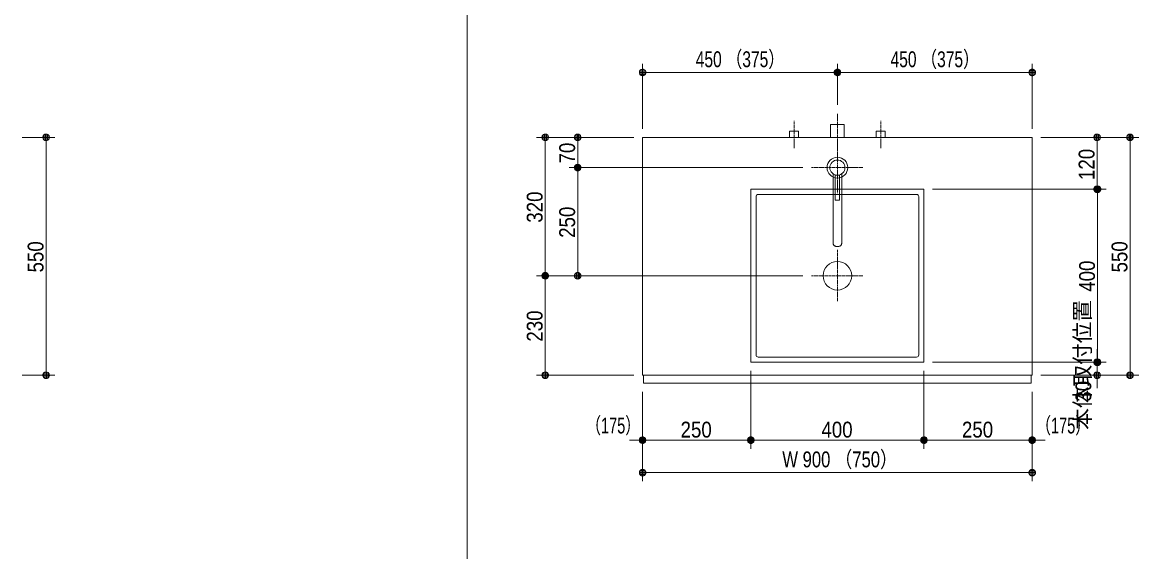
# Model space of a CAD drawing. Units: millimetres, scale not verified. Extents: x -6062 to 6062, y -3045 to 3045.
# Drawn here: x -3950 to -1372, y -778 to 446 of the extents above; entities that cross this region are included whole.
import ezdxf
from ezdxf.enums import TextEntityAlignment as Align

# ---------------------------------------------------------------- set-up
doc = ezdxf.new("R2010")
doc.units = ezdxf.units.MM
doc.header["$LTSCALE"] = 20
doc.linetypes.add('CHAIN1', pattern=[8, 5, -1, 1, -1])
for name, color, linetype, lineweight in [('0-0_1図面枠', 7, 'Continuous', 9), ('0-2_2寸法-1', 7, 'Continuous', 9), ('0-3_0', 7, 'Continuous', 9), ('0-4_2寸法-2', 7, 'Continuous', 9), ('0-5_5ボウル・キャビネット', 7, 'Continuous', 9), ('0-7_4給排水', 7, 'Continuous', 9)]:
    doc.layers.add(name, color=color, linetype=linetype, lineweight=lineweight)
doc.styles.add('ＭＳ Ｐゴシック', font='')
doc.styles.get('ＭＳ Ｐゴシック').set_extended_font_data('MS PGothic')

# ---------------------------------------------------------------- blocks, each defined once
blk = doc.blocks.new('グループ-4')
at = {"layer": '0-0_1図面枠'}
blk.add_line((-22700, 41000), (-22700, -48600), dxfattribs=at)
blk = doc.blocks.new('_Dot')
at = {"layer": '0-3_0'}
for p, q in [((-10, 0), (-20, 0)), ((9.78, 2), (-9.78, 2)), ((7.99, 6), (-7.99, 6)), ((9.16, -3.98), (-9.16, -3.98)), ((6, -7.98), (-6, -7.98))]:
    blk.add_line(p, q, dxfattribs=at)
for points in [[(10, 0), (9.92, 1.25), (9.69, 2.49), (9.3, 3.68), (8.76, 4.82), (8.09, 5.88), (7.29, 6.85), (6.37, 7.71), (5.36, 8.44), (4.26, 9.05), (3.09, 9.51), (1.87, 9.82), (0.63, 9.98), (-0.63, 9.98), (-1.87, 9.82), (-3.09, 9.51), (-4.26, 9.05), (-5.36, 8.44), (-6.37, 7.71), (-7.29, 6.85), (-8.09, 5.88), (-8.76, 4.82), (-9.3, 3.68), (-9.69, 2.49), (-9.92, 1.25), (-10, 0), (0, 0)], [(-10, 0), (-9.92, -1.25), (-9.69, -2.49), (-9.3, -3.68), (-8.76, -4.82), (-8.09, -5.88), (-7.29, -6.85), (-6.37, -7.71), (-5.36, -8.44), (-4.26, -9.05), (-3.09, -9.51), (-1.87, -9.82), (-0.63, -9.98), (0.63, -9.98), (1.87, -9.82), (3.09, -9.51), (4.26, -9.05), (5.36, -8.44), (6.37, -7.71), (7.29, -6.85), (8.09, -5.88), (8.76, -4.82), (9.3, -3.68), (9.69, -2.49), (9.92, -1.25), (10, 0), (0, 0)]]:
    blk.add_lwpolyline(points, close=True, dxfattribs=at)
blk = doc.blocks.new('グループ-44')
at = {"layer": '0-5_5ボウル・キャビネット'}
for p, q in [((-9600, -6780), (-9600, 1180)), ((-9580, 1200), (-1620, 1200)), ((-1600, 1180), (-1600, -6780)), ((-9360, -6460), (-9360, 860)), ((-9260, 960), (-1940, 960)), ((-1840, 860), (-1840, -6460)), ((-1940, -6560), (-9260, -6560)), ((-1620, -6800), (-9580, -6800))]:
    blk.add_line(p, q, dxfattribs=at)
at = {"layer": '0-5_5ボウル・キャビネット', "linetype": 'CHAIN1'}
for p, q in [((-5600, -1600), (-5600, -4000)), ((-6800, -2800), (-4400, -2800))]:
    blk.add_line(p, q, dxfattribs=at)
at = {"layer": '0-5_5ボウル・キャビネット'}
blk.add_circle((-5600, -2800), 660, dxfattribs=at)
for centre, radius, start, end in [((-9580, 1180), 20, 90, 180), ((-1620, 1180), 20, 0, 90), ((-9260, 860), 100, 90, 180), ((-1940, 860), 100, 0, 90), ((-9260, -6460), 100, 180, 270), ((-1940, -6460), 100, 270, 0), ((-9580, -6780), 20, 180, 270), ((-1620, -6780), 20, 270, 0)]:
    blk.add_arc(centre, radius, start, end, dxfattribs=at)
blk = doc.blocks.new('グループ-51')
at = {"layer": '0-7_4給排水', "linetype": 'CHAIN1'}
for p, q in [((-5600, 3400), (-5600, 1000)), ((-5600, 3400), (-5600, 1000)), ((-6800, 2200), (-4400, 2200)), ((-6800, 2200), (-4400, 2200))]:
    blk.add_line(p, q, dxfattribs=at)
at = {"layer": '0-7_4給排水'}
for points in [[(-5800, 1912.8), (-5800, -1300), (-5799.2, -1313.8), (-5796.7, -1327.9), (-5792.3, -1342.2), (-5786, -1356.4), (-5777.7, -1370.4), (-5767.4, -1383.8), (-5755.3, -1396.6), (-5741.4, -1408.3), (-5726.1, -1418.9), (-5709.4, -1428.2), (-5691.9, -1436.1), (-5673.6, -1442.5), (-5655, -1447.3), (-5636.4, -1450.7), (-5618, -1452.6), (-5600, -1453.2), (-5582, -1452.6), (-5563.6, -1450.7), (-5545, -1447.3), (-5526.4, -1442.5), (-5508.1, -1436.1), (-5490.6, -1428.2), (-5473.9, -1418.9), (-5458.6, -1408.3), (-5444.7, -1396.6), (-5432.6, -1383.8), (-5422.3, -1370.4), (-5414, -1356.4), (-5407.7, -1342.2), (-5403.3, -1327.9), (-5400.8, -1313.8), (-5400, -1300), (-5400, 1912.8)], [(-5800, 1912.8), (-5800, -1300), (-5799.2, -1313.8), (-5796.7, -1327.9), (-5792.3, -1342.2), (-5786, -1356.4), (-5777.7, -1370.4), (-5767.4, -1383.8), (-5755.3, -1396.6), (-5741.4, -1408.3), (-5726.1, -1418.9), (-5709.4, -1428.2), (-5691.9, -1436.1), (-5673.6, -1442.5), (-5655, -1447.3), (-5636.4, -1450.7), (-5618, -1452.6), (-5600, -1453.2), (-5582, -1452.6), (-5563.6, -1450.7), (-5545, -1447.3), (-5526.4, -1442.5), (-5508.1, -1436.1), (-5490.6, -1428.2), (-5473.9, -1418.9), (-5458.6, -1408.3), (-5444.7, -1396.6), (-5432.6, -1383.8), (-5422.3, -1370.4), (-5414, -1356.4), (-5407.7, -1342.2), (-5403.3, -1327.9), (-5400.8, -1313.8), (-5400, -1300), (-5400, 1912.8)], [(-5700, 1864.6), (-5700, 700), (-5500, 700), (-5500, 1864.6)], [(-5700, 1864.6), (-5700, 700), (-5500, 700), (-5500, 1864.6)]]:
    blk.add_lwpolyline(points, dxfattribs=at)
for radius in [480, 480, 350, 350]:
    blk.add_circle((-5600, 2200), radius, dxfattribs=at)
blk = doc.blocks.new('グループ-57')
at = {"layer": '0-7_4給排水', "linetype": 'CHAIN1'}
blk.add_line((-5600, 3100), (-5600, 4700), dxfattribs=at)
at = {"layer": '0-7_4給排水'}
blk.add_lwpolyline([(-5920, 3600), (-5920, 4200), (-5280, 4200), (-5280, 3600)], dxfattribs=at)
blk = doc.blocks.new('止水栓_平面_W100')
at = {"layer": '0-7_4給排水', "linetype": 'CHAIN1'}
for p, q in [((-2000, -500), (-2000, 780)), ((2000, -500), (2000, 780))]:
    blk.add_line(p, q, dxfattribs=at)
at = {"layer": '0-7_4給排水'}
for points in [[(-2210, 0), (-2210, 280), (-1790, 280), (-1790, 0)], [(1790, 0), (1790, 280), (2210, 280), (2210, 0)]]:
    blk.add_lwpolyline(points, dxfattribs=at)

msp = doc.modelspace()

# ---------------------------------------------------------------- linework, layer by layer
at = {"layer": '0-2_2寸法-1'}
for p, q in [((-2517.5, 200), (-2517.5, 350)), ((-2067.5, 255), (-2067.5, 350)), ((-2067.5, 255), (-2067.5, 350)), ((-1617.5, 200), (-1617.5, 350)), ((-2082.51, 330), (-2502.49, 330)), ((-2052.49, 330), (-1632.51, 330)), ((-3950.5, 180), (-3875.5, 180)), ((-3895.5, -354.99), (-3895.5, 164.99)), ((-2687.5, 180), (-2762.5, 180)), ((-2742.5, -124.99), (-2742.5, 164.99)), ((-2537.5, 180), (-2687.5, 180)), ((-2667.5, 125.01), (-2667.5, 164.99)), ((-1597.5, 180), (-1447.5, 180)), ((-1467.5, 75.01), (-1467.5, 164.99)), ((-1446.5, 180), (-1371.5, 180)), ((-1391.5, -354.99), (-1391.5, 164.99)), ((-2147.5, 110), (-2687.5, 110)), ((-2147.5, 110), (-2687.5, 110)), ((-2667.5, 94.99), (-2667.5, -124.99)), ((-1847.5, 60), (-1446.5, 60)), ((-1597.5, 60), (-1447.5, 60)), ((-1466.5, 44.99), (-1466.5, -324.99)), ((-2687.5, -140), (-2762.5, -140)), ((-2687.5, -140), (-2762.5, -140)), ((-2147.5, -140), (-2687.5, -140)), ((-2742.5, -155.01), (-2742.5, -354.99)), ((-2267.5, -360), (-2267.5, -540)), ((-1867.5, -360), (-1867.5, -540)), ((-1847.5, -340), (-1446.5, -340)), ((-3950.5, -370), (-3875.5, -370)), ((-2537.5, -370), (-2762.5, -370)), ((-1446.5, -370), (-1371.5, -370)), ((-2517.5, -408.5), (-2517.5, -540)), ((-2267.5, -408.5), (-2267.5, -540)), ((-1867.5, -408.5), (-1867.5, -540)), ((-1617.5, -408.5), (-1617.5, -540)), ((-2517.5, -540), (-2517.5, -615)), ((-2282.51, -520), (-2502.49, -520)), ((-1882.51, -520), (-2252.49, -520)), ((-1852.49, -520), (-1632.51, -520)), ((-1617.5, -540), (-1617.5, -615)), ((-1632.51, -595), (-2502.49, -595))]:
    msp.add_line(p, q, dxfattribs=at)
at = {"layer": '0-4_2寸法-2'}
for p, q in [((-1467.5, -324.99), (-1467.5, -309.99)), ((-1597.5, -340), (-1447.5, -340)), ((-1467.5, -340), (-1467.5, -370)), ((-1597.5, -370), (-1447.5, -370)), ((-1467.5, -385.01), (-1467.5, -400.01)), ((-2517.5, -408.5), (-2517.5, -540)), ((-2267.5, -408.5), (-2267.5, -540)), ((-1867.5, -408.5), (-1867.5, -540)), ((-1617.5, -408.5), (-1617.5, -540)), ((-2532.51, -520), (-2547.51, -520)), ((-2267.5, -520), (-2517.5, -520)), ((-2252.49, -520), (-2237.49, -520)), ((-1882.51, -520), (-1897.51, -520)), ((-1867.5, -520), (-1617.5, -520)), ((-1602.49, -520), (-1587.49, -520))]:
    msp.add_line(p, q, dxfattribs=at)
at = {"layer": '0-5_5ボウル・キャビネット'}
for points in [[(-2517.5, 180), (-1617.5, 180), (-1617.5, -370), (-2517.5, -370)], [(-2515.5, -370), (-1619.5, -370), (-1619.5, -388.5), (-2515.5, -388.5)]]:
    msp.add_lwpolyline(points, close=True, dxfattribs=at)

# ---------------------------------------------------------------- block references
at = {"layer": '0-0_1図面枠', "xscale": 0.05, "yscale": 0.05}
msp.add_blockref('グループ-4', (-1787.5, 0), dxfattribs=at)
at = {"layer": '0-2_2寸法-1', "xscale": 0.7503418, "yscale": 0.7503418}
for p, rotation in [((-2517.5, 330), 180), ((-2067.5, 330), 180), ((-3895.5, 180), 90), ((-2742.5, 180), 90), ((-2667.5, 180), 90), ((-1467.5, 180), 90), ((-1391.5, 180), 90), ((-2667.5, 110), 270), ((-2667.5, 110), 90), ((-1467.5, 60), 270), ((-1466.5, 60), 90), ((-2742.5, -140), 270), ((-2667.5, -140), 270), ((-2742.5, -140), 90), ((-1466.5, -340), 270), ((-3895.5, -370), 270), ((-2742.5, -370), 270), ((-1391.5, -370), 270), ((-2517.5, -520), 180), ((-2267.5, -520), 180), ((-1867.5, -520), 180), ((-2517.5, -595), 180)]:
    msp.add_blockref('_Dot', p, dxfattribs=dict(at, rotation=rotation))
for p in [(-2067.5, 330), (-1617.5, 330), (-2267.5, -520), (-1867.5, -520), (-1617.5, -520), (-1617.5, -595)]:
    msp.add_blockref('_Dot', p, dxfattribs=at)
at = {"layer": '0-4_2寸法-2', "xscale": 0.7503418, "yscale": 0.7503418}
for p, rotation in [((-1467.5, -340), 270), ((-1467.5, -370), 90), ((-2267.5, -520), 180), ((-1617.5, -520), 180)]:
    msp.add_blockref('_Dot', p, dxfattribs=dict(at, rotation=rotation))
for p in [(-2517.5, -520), (-1867.5, -520)]:
    msp.add_blockref('_Dot', p, dxfattribs=at)
at = {"layer": '0-5_5ボウル・キャビネット', "xscale": 0.05, "yscale": 0.05}
msp.add_blockref('グループ-44', (-1787.5, 0), dxfattribs=at)
at = {"layer": '0-7_4給排水', "xscale": 0.05, "yscale": 0.05}
for name, p in [('グループ-57', (-1787.5, 0)), ('止水栓_平面_W100', (-2067.5, 180)), ('グループ-51', (-1787.5, 0))]:
    msp.add_blockref(name, p, dxfattribs=at)

# ---------------------------------------------------------------- texts
at = {"layer": '0-2_2寸法-1', "style": 'ＭＳ Ｐゴシック'}
for s, height, width, p in [('450 （375）', 36.66, 0.75, (-2394.71, 331.19)), ('450 （375）', 36.66, 0.75, (-1944.71, 331.19)), ('250', 36.66, 0.9, (-2429.78, -524.96)), ('400', 36.66, 0.9, (-2104.39, -524.96)), ('250', 36.66, 0.9, (-1779.78, -524.96)), ('W 900 （750）', 36.69, 0.8, (-2194.77, -593.81))]:
    msp.add_text(s, height=height, dxfattribs=dict(at, width=width)).set_placement(p, align=Align.BOTTOM_LEFT)
at = {"layer": '0-2_2寸法-1', "style": 'ＭＳ Ｐゴシック', "width": 0.9}
for s, p in [('70', (-2662.54, 119.63)), ('120', (-1462.54, 81.39)), ('320', (-2737.54, -17.28)), ('250', (-2662.54, -52.28)), ('550', (-3890.54, -132.28)), ('550', (-1386.54, -132.28)), ('400', (-1461.54, -176.89)), ('230', (-2737.54, -292.28))]:
    msp.add_text(s, height=36.66, rotation=90, dxfattribs=at).set_placement(p, align=Align.BOTTOM_LEFT)
at = {"layer": '0-4_2寸法-2', "style": 'ＭＳ Ｐゴシック'}
msp.add_text('本体取付位置', height=36.66, rotation=90, dxfattribs=at).set_placement((-1472.19, -496.14), align=Align.BOTTOM_LEFT)
at = {"layer": '0-4_2寸法-2', "style": 'ＭＳ Ｐゴシック', "width": 0.9}
msp.add_text('30', height=36.66, rotation=90, dxfattribs=at).set_placement((-1469.98, -430.98), align=Align.BOTTOM_LEFT)
at = {"layer": '0-4_2寸法-2', "style": 'ＭＳ Ｐゴシック', "width": 0.7}
for p in [(-2648.57, -515.51), (-1609, -515.51)]:
    msp.add_text('（175）', height=36.66, dxfattribs=at).set_placement(p, align=Align.BOTTOM_LEFT)

doc.saveas('drawing.dxf')
